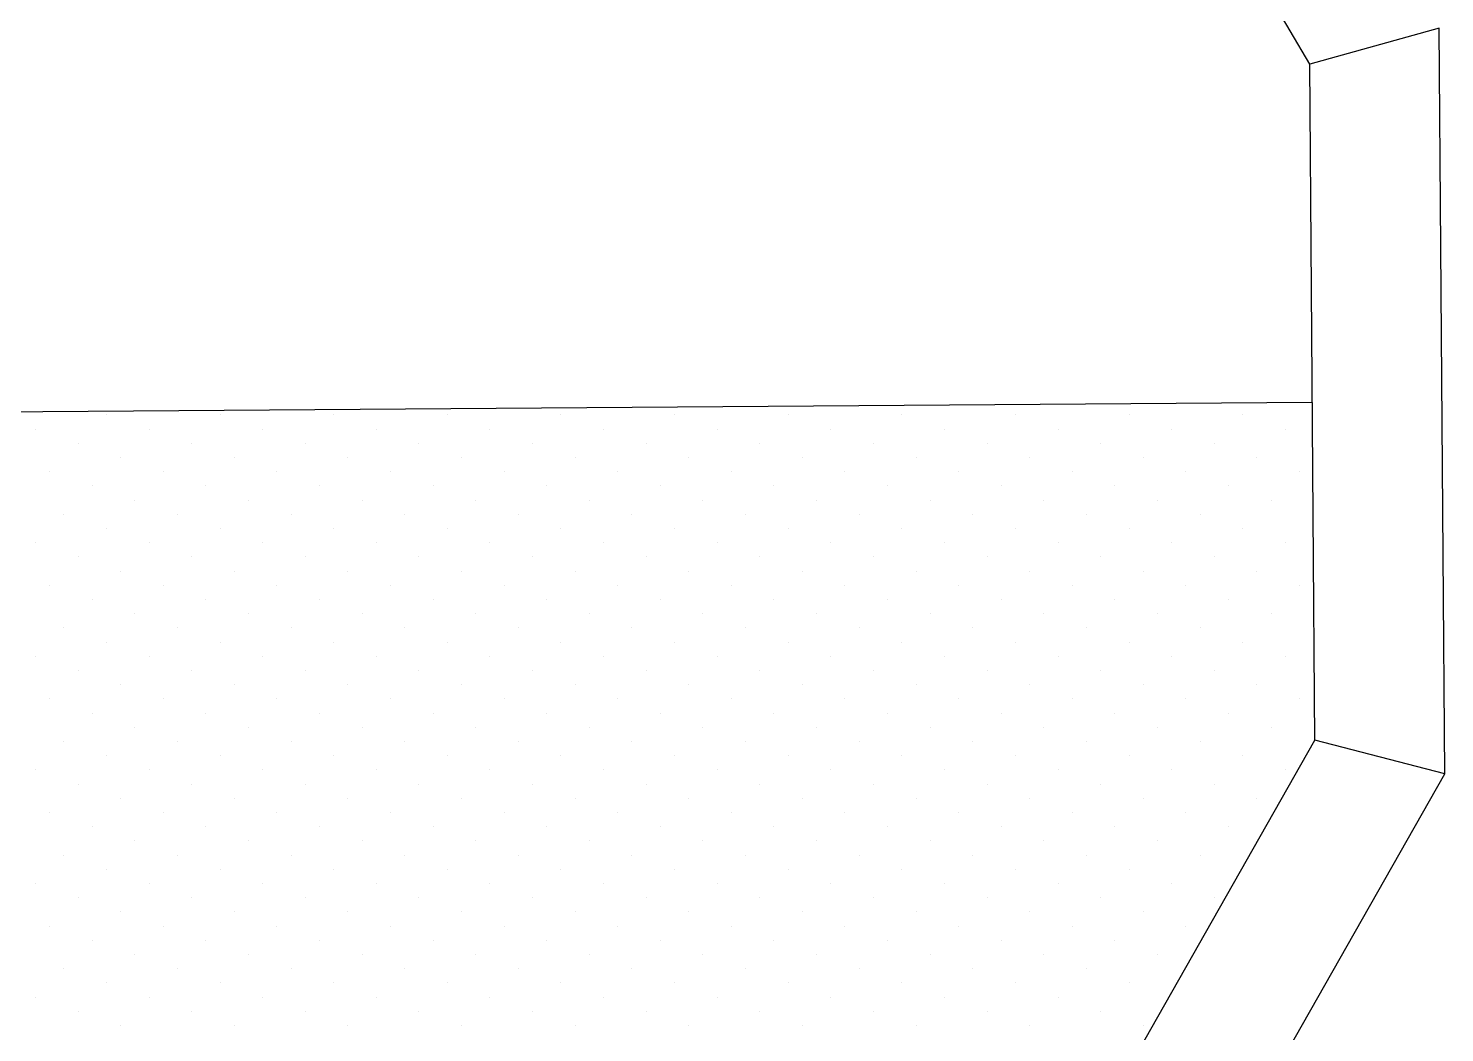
# Model space of a CAD drawing. Header units: millimetres. Extents: x 204800 to 233555, y -2285 to 8522.
# Drawn here: x 225332.1 to 225416, y 492.1 to 551.7 of the extents above; entities that cross this region are included whole.
import ezdxf

# ---------------------------------------------------------------- set-up
doc = ezdxf.new("R2010")
doc.units = ezdxf.units.MM
for name, color, linetype in [('中线', 90, 'Continuous'), ('家具内线', 8, 'Continuous'), ('家具外线', 4, 'Continuous')]:
    doc.layers.add(name, color=color, linetype=linetype)

# ---------------------------------------------------------------- blocks, each defined once
blk = doc.blocks.new('MK-ZS-0300')
at = {"layer": '中线', "color": 251}
for p, q in [((68475.176, 4947.77, 1341.12), (68474.845, 4991.961, 1341.12)), ((68453.366, 4909.335, 1341.12), (68475.176, 4947.77, 1341.12))]:
    blk.add_line(p, q, dxfattribs=at)
at = {"layer": '家具内线', "color": 251, "ltscale": 500}
for p, q in [((68467.181, 4989.846, 1341.12), (68446.883, 5024.402, 1341.12)), ((68474.845, 4991.961, 1341.12), (68467.181, 4989.846, 1341.12)), ((68467.48, 4949.771, 1341.12), (68467.181, 4989.846, 1341.12)), ((68317.768, 4968.69, 1341.12), (68467.33, 4969.808, 1341.12)), ((68395.849, 4969.054, 1341.12), (68395.849, 4969.054, 1341.12)), ((68402.585, 4969.054, 1341.12), (68402.585, 4969.054, 1341.12)), ((68409.32, 4969.054, 1341.12), (68409.32, 4969.054, 1341.12)), ((68416.055, 4969.054, 1341.12), (68416.055, 4969.054, 1341.12)), ((68422.79, 4969.054, 1341.12), (68422.79, 4969.054, 1341.12)), ((68429.525, 4969.054, 1341.12), (68429.525, 4969.054, 1341.12)), ((68436.261, 4969.054, 1341.12), (68436.261, 4969.054, 1341.12)), ((68442.996, 4969.054, 1341.12), (68442.996, 4969.054, 1341.12)), ((68449.731, 4969.054, 1341.12), (68449.731, 4969.054, 1341.12)), ((68456.466, 4969.054, 1341.12), (68456.466, 4969.054, 1341.12)), ((68463.201, 4969.054, 1341.12), (68463.201, 4969.054, 1341.12)), ((68391.64, 4968.212, 1341.12), (68391.64, 4968.212, 1341.12)), ((68398.375, 4968.212, 1341.12), (68398.375, 4968.212, 1341.12)), ((68405.11, 4968.212, 1341.12), (68405.11, 4968.212, 1341.12)), ((68411.845, 4968.212, 1341.12), (68411.845, 4968.212, 1341.12)), ((68418.581, 4968.212, 1341.12), (68418.581, 4968.212, 1341.12)), ((68425.316, 4968.212, 1341.12), (68425.316, 4968.212, 1341.12)), ((68432.051, 4968.212, 1341.12), (68432.051, 4968.212, 1341.12)), ((68438.786, 4968.212, 1341.12), (68438.786, 4968.212, 1341.12)), ((68445.521, 4968.212, 1341.12), (68445.521, 4968.212, 1341.12)), ((68452.257, 4968.212, 1341.12), (68452.257, 4968.212, 1341.12)), ((68458.992, 4968.212, 1341.12), (68458.992, 4968.212, 1341.12)), ((68465.727, 4968.212, 1341.12), (68465.727, 4968.212, 1341.12)), ((68394.166, 4967.37, 1341.12), (68394.166, 4967.37, 1341.12)), ((68400.901, 4967.37, 1341.12), (68400.901, 4967.37, 1341.12)), ((68407.636, 4967.37, 1341.12), (68407.636, 4967.37, 1341.12)), ((68414.371, 4967.37, 1341.12), (68414.371, 4967.37, 1341.12)), ((68421.106, 4967.37, 1341.12), (68421.106, 4967.37, 1341.12)), ((68427.842, 4967.37, 1341.12), (68427.842, 4967.37, 1341.12)), ((68434.577, 4967.37, 1341.12), (68434.577, 4967.37, 1341.12)), ((68441.312, 4967.37, 1341.12), (68441.312, 4967.37, 1341.12)), ((68448.047, 4967.37, 1341.12), (68448.047, 4967.37, 1341.12)), ((68454.782, 4967.37, 1341.12), (68454.782, 4967.37, 1341.12)), ((68461.518, 4967.37, 1341.12), (68461.518, 4967.37, 1341.12)), ((68396.691, 4966.528, 1341.12), (68396.691, 4966.528, 1341.12)), ((68403.427, 4966.528, 1341.12), (68403.427, 4966.528, 1341.12)), ((68410.162, 4966.528, 1341.12), (68410.162, 4966.528, 1341.12)), ((68416.897, 4966.528, 1341.12), (68416.897, 4966.528, 1341.12)), ((68423.632, 4966.528, 1341.12), (68423.632, 4966.528, 1341.12)), ((68430.367, 4966.528, 1341.12), (68430.367, 4966.528, 1341.12)), ((68437.102, 4966.528, 1341.12), (68437.102, 4966.528, 1341.12)), ((68443.838, 4966.528, 1341.12), (68443.838, 4966.528, 1341.12)), ((68450.573, 4966.528, 1341.12), (68450.573, 4966.528, 1341.12)), ((68457.308, 4966.528, 1341.12), (68457.308, 4966.528, 1341.12)), ((68464.043, 4966.528, 1341.12), (68464.043, 4966.528, 1341.12)), ((68392.482, 4965.686, 1341.12), (68392.482, 4965.686, 1341.12)), ((68399.217, 4965.686, 1341.12), (68399.217, 4965.686, 1341.12)), ((68405.952, 4965.686, 1341.12), (68405.952, 4965.686, 1341.12)), ((68412.687, 4965.686, 1341.12), (68412.687, 4965.686, 1341.12)), ((68419.423, 4965.686, 1341.12), (68419.423, 4965.686, 1341.12)), ((68426.158, 4965.686, 1341.12), (68426.158, 4965.686, 1341.12)), ((68432.893, 4965.686, 1341.12), (68432.893, 4965.686, 1341.12)), ((68439.628, 4965.686, 1341.12), (68439.628, 4965.686, 1341.12)), ((68446.363, 4965.686, 1341.12), (68446.363, 4965.686, 1341.12)), ((68453.099, 4965.686, 1341.12), (68453.099, 4965.686, 1341.12)), ((68459.834, 4965.686, 1341.12), (68459.834, 4965.686, 1341.12)), ((68466.569, 4965.686, 1341.12), (68466.569, 4965.686, 1341.12)), ((68395.008, 4964.844, 1341.12), (68395.008, 4964.844, 1341.12)), ((68401.743, 4964.844, 1341.12), (68401.743, 4964.844, 1341.12)), ((68408.478, 4964.844, 1341.12), (68408.478, 4964.844, 1341.12)), ((68415.213, 4964.844, 1341.12), (68415.213, 4964.844, 1341.12)), ((68421.948, 4964.844, 1341.12), (68421.948, 4964.844, 1341.12)), ((68428.683, 4964.844, 1341.12), (68428.683, 4964.844, 1341.12)), ((68435.419, 4964.844, 1341.12), (68435.419, 4964.844, 1341.12)), ((68442.154, 4964.844, 1341.12), (68442.154, 4964.844, 1341.12)), ((68448.889, 4964.844, 1341.12), (68448.889, 4964.844, 1341.12)), ((68455.624, 4964.844, 1341.12), (68455.624, 4964.844, 1341.12)), ((68462.359, 4964.844, 1341.12), (68462.359, 4964.844, 1341.12)), ((68397.533, 4964.002, 1341.12), (68397.533, 4964.002, 1341.12)), ((68404.268, 4964.002, 1341.12), (68404.268, 4964.002, 1341.12)), ((68411.004, 4964.002, 1341.12), (68411.004, 4964.002, 1341.12)), ((68417.739, 4964.002, 1341.12), (68417.739, 4964.002, 1341.12)), ((68424.474, 4964.002, 1341.12), (68424.474, 4964.002, 1341.12)), ((68431.209, 4964.002, 1341.12), (68431.209, 4964.002, 1341.12)), ((68437.944, 4964.002, 1341.12), (68437.944, 4964.002, 1341.12)), ((68444.68, 4964.002, 1341.12), (68444.68, 4964.002, 1341.12)), ((68451.415, 4964.002, 1341.12), (68451.415, 4964.002, 1341.12)), ((68458.15, 4964.002, 1341.12), (68458.15, 4964.002, 1341.12)), ((68464.885, 4964.002, 1341.12), (68464.885, 4964.002, 1341.12)), ((68393.324, 4963.16, 1341.12), (68393.324, 4963.16, 1341.12)), ((68400.059, 4963.16, 1341.12), (68400.059, 4963.16, 1341.12)), ((68406.794, 4963.16, 1341.12), (68406.794, 4963.16, 1341.12)), ((68413.529, 4963.16, 1341.12), (68413.529, 4963.16, 1341.12)), ((68420.264, 4963.16, 1341.12), (68420.264, 4963.16, 1341.12)), ((68427, 4963.16, 1341.12), (68427, 4963.16, 1341.12)), ((68433.735, 4963.16, 1341.12), (68433.735, 4963.16, 1341.12)), ((68440.47, 4963.16, 1341.12), (68440.47, 4963.16, 1341.12)), ((68447.205, 4963.16, 1341.12), (68447.205, 4963.16, 1341.12)), ((68453.94, 4963.16, 1341.12), (68453.94, 4963.16, 1341.12)), ((68460.676, 4963.16, 1341.12), (68460.676, 4963.16, 1341.12)), ((68395.849, 4962.318, 1341.12), (68395.849, 4962.318, 1341.12)), ((68402.585, 4962.318, 1341.12), (68402.585, 4962.318, 1341.12)), ((68409.32, 4962.318, 1341.12), (68409.32, 4962.318, 1341.12)), ((68416.055, 4962.318, 1341.12), (68416.055, 4962.318, 1341.12)), ((68422.79, 4962.318, 1341.12), (68422.79, 4962.318, 1341.12)), ((68429.525, 4962.318, 1341.12), (68429.525, 4962.318, 1341.12)), ((68436.261, 4962.318, 1341.12), (68436.261, 4962.318, 1341.12)), ((68442.996, 4962.318, 1341.12), (68442.996, 4962.318, 1341.12)), ((68449.731, 4962.318, 1341.12), (68449.731, 4962.318, 1341.12)), ((68456.466, 4962.318, 1341.12), (68456.466, 4962.318, 1341.12)), ((68463.201, 4962.318, 1341.12), (68463.201, 4962.318, 1341.12)), ((68391.64, 4961.476, 1341.12), (68391.64, 4961.476, 1341.12)), ((68398.375, 4961.476, 1341.12), (68398.375, 4961.476, 1341.12)), ((68405.11, 4961.476, 1341.12), (68405.11, 4961.476, 1341.12)), ((68411.845, 4961.476, 1341.12), (68411.845, 4961.476, 1341.12)), ((68418.581, 4961.476, 1341.12), (68418.581, 4961.476, 1341.12)), ((68425.316, 4961.476, 1341.12), (68425.316, 4961.476, 1341.12)), ((68432.051, 4961.476, 1341.12), (68432.051, 4961.476, 1341.12)), ((68438.786, 4961.476, 1341.12), (68438.786, 4961.476, 1341.12)), ((68445.521, 4961.476, 1341.12), (68445.521, 4961.476, 1341.12)), ((68452.257, 4961.476, 1341.12), (68452.257, 4961.476, 1341.12)), ((68458.992, 4961.476, 1341.12), (68458.992, 4961.476, 1341.12)), ((68465.727, 4961.476, 1341.12), (68465.727, 4961.476, 1341.12)), ((68394.166, 4960.635, 1341.12), (68394.166, 4960.635, 1341.12)), ((68400.901, 4960.635, 1341.12), (68400.901, 4960.635, 1341.12)), ((68407.636, 4960.635, 1341.12), (68407.636, 4960.635, 1341.12)), ((68414.371, 4960.635, 1341.12), (68414.371, 4960.635, 1341.12)), ((68421.106, 4960.635, 1341.12), (68421.106, 4960.635, 1341.12)), ((68427.842, 4960.635, 1341.12), (68427.842, 4960.635, 1341.12)), ((68434.577, 4960.635, 1341.12), (68434.577, 4960.635, 1341.12)), ((68441.312, 4960.635, 1341.12), (68441.312, 4960.635, 1341.12)), ((68448.047, 4960.635, 1341.12), (68448.047, 4960.635, 1341.12)), ((68454.782, 4960.635, 1341.12), (68454.782, 4960.635, 1341.12)), ((68461.518, 4960.635, 1341.12), (68461.518, 4960.635, 1341.12)), ((68396.691, 4959.793, 1341.12), (68396.691, 4959.793, 1341.12)), ((68403.427, 4959.793, 1341.12), (68403.427, 4959.793, 1341.12)), ((68410.162, 4959.793, 1341.12), (68410.162, 4959.793, 1341.12)), ((68416.897, 4959.793, 1341.12), (68416.897, 4959.793, 1341.12)), ((68423.632, 4959.793, 1341.12), (68423.632, 4959.793, 1341.12)), ((68430.367, 4959.793, 1341.12), (68430.367, 4959.793, 1341.12)), ((68437.102, 4959.793, 1341.12), (68437.102, 4959.793, 1341.12)), ((68443.838, 4959.793, 1341.12), (68443.838, 4959.793, 1341.12)), ((68450.573, 4959.793, 1341.12), (68450.573, 4959.793, 1341.12)), ((68457.308, 4959.793, 1341.12), (68457.308, 4959.793, 1341.12)), ((68464.043, 4959.793, 1341.12), (68464.043, 4959.793, 1341.12)), ((68392.482, 4958.951, 1341.12), (68392.482, 4958.951, 1341.12)), ((68399.217, 4958.951, 1341.12), (68399.217, 4958.951, 1341.12)), ((68405.952, 4958.951, 1341.12), (68405.952, 4958.951, 1341.12)), ((68412.687, 4958.951, 1341.12), (68412.687, 4958.951, 1341.12)), ((68419.423, 4958.951, 1341.12), (68419.423, 4958.951, 1341.12)), ((68426.158, 4958.951, 1341.12), (68426.158, 4958.951, 1341.12)), ((68432.893, 4958.951, 1341.12), (68432.893, 4958.951, 1341.12)), ((68439.628, 4958.951, 1341.12), (68439.628, 4958.951, 1341.12)), ((68446.363, 4958.951, 1341.12), (68446.363, 4958.951, 1341.12)), ((68453.099, 4958.951, 1341.12), (68453.099, 4958.951, 1341.12)), ((68459.834, 4958.951, 1341.12), (68459.834, 4958.951, 1341.12)), ((68466.569, 4958.951, 1341.12), (68466.569, 4958.951, 1341.12)), ((68395.008, 4958.109, 1341.12), (68395.008, 4958.109, 1341.12)), ((68401.743, 4958.109, 1341.12), (68401.743, 4958.109, 1341.12)), ((68408.478, 4958.109, 1341.12), (68408.478, 4958.109, 1341.12)), ((68415.213, 4958.109, 1341.12), (68415.213, 4958.109, 1341.12)), ((68421.948, 4958.109, 1341.12), (68421.948, 4958.109, 1341.12)), ((68428.683, 4958.109, 1341.12), (68428.683, 4958.109, 1341.12)), ((68435.419, 4958.109, 1341.12), (68435.419, 4958.109, 1341.12)), ((68442.154, 4958.109, 1341.12), (68442.154, 4958.109, 1341.12)), ((68448.889, 4958.109, 1341.12), (68448.889, 4958.109, 1341.12)), ((68455.624, 4958.109, 1341.12), (68455.624, 4958.109, 1341.12)), ((68462.359, 4958.109, 1341.12), (68462.359, 4958.109, 1341.12)), ((68397.533, 4957.267, 1341.12), (68397.533, 4957.267, 1341.12)), ((68404.268, 4957.267, 1341.12), (68404.268, 4957.267, 1341.12)), ((68411.004, 4957.267, 1341.12), (68411.004, 4957.267, 1341.12)), ((68417.739, 4957.267, 1341.12), (68417.739, 4957.267, 1341.12)), ((68424.474, 4957.267, 1341.12), (68424.474, 4957.267, 1341.12)), ((68431.209, 4957.267, 1341.12), (68431.209, 4957.267, 1341.12)), ((68437.944, 4957.267, 1341.12), (68437.944, 4957.267, 1341.12)), ((68444.68, 4957.267, 1341.12), (68444.68, 4957.267, 1341.12)), ((68451.415, 4957.267, 1341.12), (68451.415, 4957.267, 1341.12)), ((68458.15, 4957.267, 1341.12), (68458.15, 4957.267, 1341.12)), ((68464.885, 4957.267, 1341.12), (68464.885, 4957.267, 1341.12)), ((68393.324, 4956.425, 1341.12), (68393.324, 4956.425, 1341.12)), ((68400.059, 4956.425, 1341.12), (68400.059, 4956.425, 1341.12)), ((68406.794, 4956.425, 1341.12), (68406.794, 4956.425, 1341.12)), ((68413.529, 4956.425, 1341.12), (68413.529, 4956.425, 1341.12)), ((68420.264, 4956.425, 1341.12), (68420.264, 4956.425, 1341.12)), ((68427, 4956.425, 1341.12), (68427, 4956.425, 1341.12)), ((68433.735, 4956.425, 1341.12), (68433.735, 4956.425, 1341.12)), ((68440.47, 4956.425, 1341.12), (68440.47, 4956.425, 1341.12)), ((68447.205, 4956.425, 1341.12), (68447.205, 4956.425, 1341.12)), ((68453.94, 4956.425, 1341.12), (68453.94, 4956.425, 1341.12)), ((68460.676, 4956.425, 1341.12), (68460.676, 4956.425, 1341.12)), ((68467.411, 4956.425, 1341.12), (68467.411, 4956.425, 1341.12)), ((68395.849, 4955.583, 1341.12), (68395.849, 4955.583, 1341.12)), ((68402.585, 4955.583, 1341.12), (68402.585, 4955.583, 1341.12)), ((68409.32, 4955.583, 1341.12), (68409.32, 4955.583, 1341.12)), ((68416.055, 4955.583, 1341.12), (68416.055, 4955.583, 1341.12)), ((68422.79, 4955.583, 1341.12), (68422.79, 4955.583, 1341.12)), ((68429.525, 4955.583, 1341.12), (68429.525, 4955.583, 1341.12)), ((68436.261, 4955.583, 1341.12), (68436.261, 4955.583, 1341.12)), ((68442.996, 4955.583, 1341.12), (68442.996, 4955.583, 1341.12)), ((68449.731, 4955.583, 1341.12), (68449.731, 4955.583, 1341.12)), ((68456.466, 4955.583, 1341.12), (68456.466, 4955.583, 1341.12)), ((68463.201, 4955.583, 1341.12), (68463.201, 4955.583, 1341.12)), ((68391.64, 4954.741, 1341.12), (68391.64, 4954.741, 1341.12)), ((68398.375, 4954.741, 1341.12), (68398.375, 4954.741, 1341.12)), ((68405.11, 4954.741, 1341.12), (68405.11, 4954.741, 1341.12)), ((68411.845, 4954.741, 1341.12), (68411.845, 4954.741, 1341.12)), ((68418.581, 4954.741, 1341.12), (68418.581, 4954.741, 1341.12)), ((68425.316, 4954.741, 1341.12), (68425.316, 4954.741, 1341.12)), ((68432.051, 4954.741, 1341.12), (68432.051, 4954.741, 1341.12)), ((68438.786, 4954.741, 1341.12), (68438.786, 4954.741, 1341.12)), ((68445.521, 4954.741, 1341.12), (68445.521, 4954.741, 1341.12)), ((68452.257, 4954.741, 1341.12), (68452.257, 4954.741, 1341.12)), ((68458.992, 4954.741, 1341.12), (68458.992, 4954.741, 1341.12)), ((68465.727, 4954.741, 1341.12), (68465.727, 4954.741, 1341.12)), ((68394.166, 4953.899, 1341.12), (68394.166, 4953.899, 1341.12)), ((68400.901, 4953.899, 1341.12), (68400.901, 4953.899, 1341.12)), ((68407.636, 4953.899, 1341.12), (68407.636, 4953.899, 1341.12)), ((68414.371, 4953.899, 1341.12), (68414.371, 4953.899, 1341.12)), ((68421.106, 4953.899, 1341.12), (68421.106, 4953.899, 1341.12)), ((68427.842, 4953.899, 1341.12), (68427.842, 4953.899, 1341.12)), ((68434.577, 4953.899, 1341.12), (68434.577, 4953.899, 1341.12)), ((68441.312, 4953.899, 1341.12), (68441.312, 4953.899, 1341.12)), ((68448.047, 4953.899, 1341.12), (68448.047, 4953.899, 1341.12)), ((68454.782, 4953.899, 1341.12), (68454.782, 4953.899, 1341.12)), ((68461.518, 4953.899, 1341.12), (68461.518, 4953.899, 1341.12)), ((68396.691, 4953.057, 1341.12), (68396.691, 4953.057, 1341.12)), ((68403.427, 4953.057, 1341.12), (68403.427, 4953.057, 1341.12)), ((68410.162, 4953.057, 1341.12), (68410.162, 4953.057, 1341.12)), ((68416.897, 4953.057, 1341.12), (68416.897, 4953.057, 1341.12)), ((68423.632, 4953.057, 1341.12), (68423.632, 4953.057, 1341.12)), ((68430.367, 4953.057, 1341.12), (68430.367, 4953.057, 1341.12)), ((68437.102, 4953.057, 1341.12), (68437.102, 4953.057, 1341.12)), ((68443.838, 4953.057, 1341.12), (68443.838, 4953.057, 1341.12)), ((68450.573, 4953.057, 1341.12), (68450.573, 4953.057, 1341.12)), ((68457.308, 4953.057, 1341.12), (68457.308, 4953.057, 1341.12)), ((68464.043, 4953.057, 1341.12), (68464.043, 4953.057, 1341.12)), ((68392.482, 4952.216, 1341.12), (68392.482, 4952.216, 1341.12)), ((68399.217, 4952.216, 1341.12), (68399.217, 4952.216, 1341.12)), ((68405.952, 4952.216, 1341.12), (68405.952, 4952.216, 1341.12)), ((68412.687, 4952.216, 1341.12), (68412.687, 4952.216, 1341.12)), ((68419.423, 4952.216, 1341.12), (68419.423, 4952.216, 1341.12)), ((68426.158, 4952.216, 1341.12), (68426.158, 4952.216, 1341.12)), ((68432.893, 4952.216, 1341.12), (68432.893, 4952.216, 1341.12)), ((68439.628, 4952.216, 1341.12), (68439.628, 4952.216, 1341.12)), ((68446.363, 4952.216, 1341.12), (68446.363, 4952.216, 1341.12)), ((68453.099, 4952.216, 1341.12), (68453.099, 4952.216, 1341.12)), ((68459.834, 4952.216, 1341.12), (68459.834, 4952.216, 1341.12)), ((68466.569, 4952.216, 1341.12), (68466.569, 4952.216, 1341.12)), ((68395.008, 4951.374, 1341.12), (68395.008, 4951.374, 1341.12)), ((68401.743, 4951.374, 1341.12), (68401.743, 4951.374, 1341.12)), ((68408.478, 4951.374, 1341.12), (68408.478, 4951.374, 1341.12)), ((68415.213, 4951.374, 1341.12), (68415.213, 4951.374, 1341.12)), ((68421.948, 4951.374, 1341.12), (68421.948, 4951.374, 1341.12)), ((68428.683, 4951.374, 1341.12), (68428.683, 4951.374, 1341.12)), ((68435.419, 4951.374, 1341.12), (68435.419, 4951.374, 1341.12)), ((68442.154, 4951.374, 1341.12), (68442.154, 4951.374, 1341.12)), ((68448.889, 4951.374, 1341.12), (68448.889, 4951.374, 1341.12)), ((68455.624, 4951.374, 1341.12), (68455.624, 4951.374, 1341.12)), ((68462.359, 4951.374, 1341.12), (68462.359, 4951.374, 1341.12)), ((68397.533, 4950.532, 1341.12), (68397.533, 4950.532, 1341.12)), ((68404.268, 4950.532, 1341.12), (68404.268, 4950.532, 1341.12)), ((68411.004, 4950.532, 1341.12), (68411.004, 4950.532, 1341.12)), ((68417.739, 4950.532, 1341.12), (68417.739, 4950.532, 1341.12)), ((68424.474, 4950.532, 1341.12), (68424.474, 4950.532, 1341.12)), ((68431.209, 4950.532, 1341.12), (68431.209, 4950.532, 1341.12)), ((68437.944, 4950.532, 1341.12), (68437.944, 4950.532, 1341.12)), ((68444.68, 4950.532, 1341.12), (68444.68, 4950.532, 1341.12)), ((68451.415, 4950.532, 1341.12), (68451.415, 4950.532, 1341.12)), ((68458.15, 4950.532, 1341.12), (68458.15, 4950.532, 1341.12)), ((68464.885, 4950.532, 1341.12), (68464.885, 4950.532, 1341.12)), ((68393.324, 4949.69, 1341.12), (68393.324, 4949.69, 1341.12)), ((68400.059, 4949.69, 1341.12), (68400.059, 4949.69, 1341.12)), ((68406.794, 4949.69, 1341.12), (68406.794, 4949.69, 1341.12)), ((68413.529, 4949.69, 1341.12), (68413.529, 4949.69, 1341.12)), ((68420.264, 4949.69, 1341.12), (68420.264, 4949.69, 1341.12)), ((68427, 4949.69, 1341.12), (68427, 4949.69, 1341.12)), ((68433.735, 4949.69, 1341.12), (68433.735, 4949.69, 1341.12)), ((68440.47, 4949.69, 1341.12), (68440.47, 4949.69, 1341.12)), ((68447.205, 4949.69, 1341.12), (68447.205, 4949.69, 1341.12)), ((68447.702, 4914.915, 1341.12), (68467.48, 4949.771, 1341.12)), ((68453.94, 4949.69, 1341.12), (68453.94, 4949.69, 1341.12)), ((68460.676, 4949.69, 1341.12), (68460.676, 4949.69, 1341.12)), ((68467.411, 4949.69, 1341.12), (68467.411, 4949.69, 1341.12)), ((68475.176, 4947.77, 1341.12), (68467.48, 4949.771, 1341.12)), ((68395.849, 4948.848, 1341.12), (68395.849, 4948.848, 1341.12)), ((68402.585, 4948.848, 1341.12), (68402.585, 4948.848, 1341.12)), ((68409.32, 4948.848, 1341.12), (68409.32, 4948.848, 1341.12)), ((68416.055, 4948.848, 1341.12), (68416.055, 4948.848, 1341.12)), ((68422.79, 4948.848, 1341.12), (68422.79, 4948.848, 1341.12)), ((68429.525, 4948.848, 1341.12), (68429.525, 4948.848, 1341.12)), ((68436.261, 4948.848, 1341.12), (68436.261, 4948.848, 1341.12)), ((68442.996, 4948.848, 1341.12), (68442.996, 4948.848, 1341.12)), ((68449.731, 4948.848, 1341.12), (68449.731, 4948.848, 1341.12)), ((68456.466, 4948.848, 1341.12), (68456.466, 4948.848, 1341.12)), ((68463.201, 4948.848, 1341.12), (68463.201, 4948.848, 1341.12)), ((68391.64, 4948.006, 1341.12), (68391.64, 4948.006, 1341.12)), ((68398.375, 4948.006, 1341.12), (68398.375, 4948.006, 1341.12)), ((68405.11, 4948.006, 1341.12), (68405.11, 4948.006, 1341.12)), ((68411.845, 4948.006, 1341.12), (68411.845, 4948.006, 1341.12)), ((68418.581, 4948.006, 1341.12), (68418.581, 4948.006, 1341.12)), ((68425.316, 4948.006, 1341.12), (68425.316, 4948.006, 1341.12)), ((68432.051, 4948.006, 1341.12), (68432.051, 4948.006, 1341.12)), ((68438.786, 4948.006, 1341.12), (68438.786, 4948.006, 1341.12)), ((68445.521, 4948.006, 1341.12), (68445.521, 4948.006, 1341.12)), ((68452.257, 4948.006, 1341.12), (68452.257, 4948.006, 1341.12)), ((68458.992, 4948.006, 1341.12), (68458.992, 4948.006, 1341.12)), ((68465.727, 4948.006, 1341.12), (68465.727, 4948.006, 1341.12)), ((68394.166, 4947.164, 1341.12), (68394.166, 4947.164, 1341.12)), ((68400.901, 4947.164, 1341.12), (68400.901, 4947.164, 1341.12)), ((68407.636, 4947.164, 1341.12), (68407.636, 4947.164, 1341.12)), ((68414.371, 4947.164, 1341.12), (68414.371, 4947.164, 1341.12)), ((68421.106, 4947.164, 1341.12), (68421.106, 4947.164, 1341.12)), ((68427.842, 4947.164, 1341.12), (68427.842, 4947.164, 1341.12)), ((68434.577, 4947.164, 1341.12), (68434.577, 4947.164, 1341.12)), ((68441.312, 4947.164, 1341.12), (68441.312, 4947.164, 1341.12)), ((68448.047, 4947.164, 1341.12), (68448.047, 4947.164, 1341.12)), ((68454.782, 4947.164, 1341.12), (68454.782, 4947.164, 1341.12)), ((68461.518, 4947.164, 1341.12), (68461.518, 4947.164, 1341.12)), ((68396.691, 4946.322, 1341.12), (68396.691, 4946.322, 1341.12)), ((68403.427, 4946.322, 1341.12), (68403.427, 4946.322, 1341.12)), ((68410.162, 4946.322, 1341.12), (68410.162, 4946.322, 1341.12)), ((68416.897, 4946.322, 1341.12), (68416.897, 4946.322, 1341.12)), ((68423.632, 4946.322, 1341.12), (68423.632, 4946.322, 1341.12)), ((68430.367, 4946.322, 1341.12), (68430.367, 4946.322, 1341.12)), ((68437.102, 4946.322, 1341.12), (68437.102, 4946.322, 1341.12)), ((68443.838, 4946.322, 1341.12), (68443.838, 4946.322, 1341.12)), ((68450.573, 4946.322, 1341.12), (68450.573, 4946.322, 1341.12)), ((68457.308, 4946.322, 1341.12), (68457.308, 4946.322, 1341.12)), ((68464.043, 4946.322, 1341.12), (68464.043, 4946.322, 1341.12)), ((68392.482, 4945.48, 1341.12), (68392.482, 4945.48, 1341.12)), ((68399.217, 4945.48, 1341.12), (68399.217, 4945.48, 1341.12)), ((68405.952, 4945.48, 1341.12), (68405.952, 4945.48, 1341.12)), ((68412.687, 4945.48, 1341.12), (68412.687, 4945.48, 1341.12)), ((68419.423, 4945.48, 1341.12), (68419.423, 4945.48, 1341.12)), ((68426.158, 4945.48, 1341.12), (68426.158, 4945.48, 1341.12)), ((68432.893, 4945.48, 1341.12), (68432.893, 4945.48, 1341.12)), ((68439.628, 4945.48, 1341.12), (68439.628, 4945.48, 1341.12)), ((68446.363, 4945.48, 1341.12), (68446.363, 4945.48, 1341.12)), ((68453.099, 4945.48, 1341.12), (68453.099, 4945.48, 1341.12)), ((68459.834, 4945.48, 1341.12), (68459.834, 4945.48, 1341.12)), ((68395.008, 4944.638, 1341.12), (68395.008, 4944.638, 1341.12)), ((68401.743, 4944.638, 1341.12), (68401.743, 4944.638, 1341.12)), ((68408.478, 4944.638, 1341.12), (68408.478, 4944.638, 1341.12)), ((68415.213, 4944.638, 1341.12), (68415.213, 4944.638, 1341.12)), ((68421.948, 4944.638, 1341.12), (68421.948, 4944.638, 1341.12)), ((68428.683, 4944.638, 1341.12), (68428.683, 4944.638, 1341.12)), ((68435.419, 4944.638, 1341.12), (68435.419, 4944.638, 1341.12)), ((68442.154, 4944.638, 1341.12), (68442.154, 4944.638, 1341.12)), ((68448.889, 4944.638, 1341.12), (68448.889, 4944.638, 1341.12)), ((68455.624, 4944.638, 1341.12), (68455.624, 4944.638, 1341.12)), ((68462.359, 4944.638, 1341.12), (68462.359, 4944.638, 1341.12)), ((68397.533, 4943.797, 1341.12), (68397.533, 4943.797, 1341.12)), ((68404.268, 4943.797, 1341.12), (68404.268, 4943.797, 1341.12)), ((68411.004, 4943.797, 1341.12), (68411.004, 4943.797, 1341.12)), ((68417.739, 4943.797, 1341.12), (68417.739, 4943.797, 1341.12)), ((68424.474, 4943.797, 1341.12), (68424.474, 4943.797, 1341.12)), ((68431.209, 4943.797, 1341.12), (68431.209, 4943.797, 1341.12)), ((68437.944, 4943.797, 1341.12), (68437.944, 4943.797, 1341.12)), ((68444.68, 4943.797, 1341.12), (68444.68, 4943.797, 1341.12)), ((68451.415, 4943.797, 1341.12), (68451.415, 4943.797, 1341.12)), ((68458.15, 4943.797, 1341.12), (68458.15, 4943.797, 1341.12)), ((68393.324, 4942.955, 1341.12), (68393.324, 4942.955, 1341.12)), ((68400.059, 4942.955, 1341.12), (68400.059, 4942.955, 1341.12)), ((68406.794, 4942.955, 1341.12), (68406.794, 4942.955, 1341.12)), ((68413.529, 4942.955, 1341.12), (68413.529, 4942.955, 1341.12)), ((68420.264, 4942.955, 1341.12), (68420.264, 4942.955, 1341.12)), ((68427, 4942.955, 1341.12), (68427, 4942.955, 1341.12)), ((68433.735, 4942.955, 1341.12), (68433.735, 4942.955, 1341.12)), ((68440.47, 4942.955, 1341.12), (68440.47, 4942.955, 1341.12)), ((68447.205, 4942.955, 1341.12), (68447.205, 4942.955, 1341.12)), ((68453.94, 4942.955, 1341.12), (68453.94, 4942.955, 1341.12)), ((68460.676, 4942.955, 1341.12), (68460.676, 4942.955, 1341.12)), ((68395.849, 4942.113, 1341.12), (68395.849, 4942.113, 1341.12)), ((68402.585, 4942.113, 1341.12), (68402.585, 4942.113, 1341.12)), ((68409.32, 4942.113, 1341.12), (68409.32, 4942.113, 1341.12)), ((68416.055, 4942.113, 1341.12), (68416.055, 4942.113, 1341.12)), ((68422.79, 4942.113, 1341.12), (68422.79, 4942.113, 1341.12)), ((68429.525, 4942.113, 1341.12), (68429.525, 4942.113, 1341.12)), ((68436.261, 4942.113, 1341.12), (68436.261, 4942.113, 1341.12)), ((68442.996, 4942.113, 1341.12), (68442.996, 4942.113, 1341.12)), ((68449.731, 4942.113, 1341.12), (68449.731, 4942.113, 1341.12)), ((68456.466, 4942.113, 1341.12), (68456.466, 4942.113, 1341.12)), ((68391.64, 4941.271, 1341.12), (68391.64, 4941.271, 1341.12)), ((68398.375, 4941.271, 1341.12), (68398.375, 4941.271, 1341.12)), ((68405.11, 4941.271, 1341.12), (68405.11, 4941.271, 1341.12)), ((68411.845, 4941.271, 1341.12), (68411.845, 4941.271, 1341.12)), ((68418.581, 4941.271, 1341.12), (68418.581, 4941.271, 1341.12)), ((68425.316, 4941.271, 1341.12), (68425.316, 4941.271, 1341.12)), ((68432.051, 4941.271, 1341.12), (68432.051, 4941.271, 1341.12)), ((68438.786, 4941.271, 1341.12), (68438.786, 4941.271, 1341.12)), ((68445.521, 4941.271, 1341.12), (68445.521, 4941.271, 1341.12)), ((68452.257, 4941.271, 1341.12), (68452.257, 4941.271, 1341.12)), ((68458.992, 4941.271, 1341.12), (68458.992, 4941.271, 1341.12)), ((68394.166, 4940.429, 1341.12), (68394.166, 4940.429, 1341.12)), ((68400.901, 4940.429, 1341.12), (68400.901, 4940.429, 1341.12)), ((68407.636, 4940.429, 1341.12), (68407.636, 4940.429, 1341.12)), ((68414.371, 4940.429, 1341.12), (68414.371, 4940.429, 1341.12)), ((68421.106, 4940.429, 1341.12), (68421.106, 4940.429, 1341.12)), ((68427.842, 4940.429, 1341.12), (68427.842, 4940.429, 1341.12)), ((68434.577, 4940.429, 1341.12), (68434.577, 4940.429, 1341.12)), ((68441.312, 4940.429, 1341.12), (68441.312, 4940.429, 1341.12)), ((68448.047, 4940.429, 1341.12), (68448.047, 4940.429, 1341.12)), ((68454.782, 4940.429, 1341.12), (68454.782, 4940.429, 1341.12)), ((68461.518, 4940.429, 1341.12), (68461.518, 4940.429, 1341.12)), ((68396.691, 4939.587, 1341.12), (68396.691, 4939.587, 1341.12)), ((68403.427, 4939.587, 1341.12), (68403.427, 4939.587, 1341.12)), ((68410.162, 4939.587, 1341.12), (68410.162, 4939.587, 1341.12)), ((68416.897, 4939.587, 1341.12), (68416.897, 4939.587, 1341.12)), ((68423.632, 4939.587, 1341.12), (68423.632, 4939.587, 1341.12)), ((68430.367, 4939.587, 1341.12), (68430.367, 4939.587, 1341.12)), ((68437.102, 4939.587, 1341.12), (68437.102, 4939.587, 1341.12)), ((68443.838, 4939.587, 1341.12), (68443.838, 4939.587, 1341.12)), ((68450.573, 4939.587, 1341.12), (68450.573, 4939.587, 1341.12)), ((68457.308, 4939.587, 1341.12), (68457.308, 4939.587, 1341.12)), ((68392.482, 4938.745, 1341.12), (68392.482, 4938.745, 1341.12)), ((68399.217, 4938.745, 1341.12), (68399.217, 4938.745, 1341.12)), ((68405.952, 4938.745, 1341.12), (68405.952, 4938.745, 1341.12)), ((68412.687, 4938.745, 1341.12), (68412.687, 4938.745, 1341.12)), ((68419.423, 4938.745, 1341.12), (68419.423, 4938.745, 1341.12)), ((68426.158, 4938.745, 1341.12), (68426.158, 4938.745, 1341.12)), ((68432.893, 4938.745, 1341.12), (68432.893, 4938.745, 1341.12)), ((68439.628, 4938.745, 1341.12), (68439.628, 4938.745, 1341.12)), ((68446.363, 4938.745, 1341.12), (68446.363, 4938.745, 1341.12)), ((68453.099, 4938.745, 1341.12), (68453.099, 4938.745, 1341.12)), ((68459.834, 4938.745, 1341.12), (68459.834, 4938.745, 1341.12)), ((68395.008, 4937.903, 1341.12), (68395.008, 4937.903, 1341.12)), ((68401.743, 4937.903, 1341.12), (68401.743, 4937.903, 1341.12)), ((68408.478, 4937.903, 1341.12), (68408.478, 4937.903, 1341.12)), ((68415.213, 4937.903, 1341.12), (68415.213, 4937.903, 1341.12)), ((68421.948, 4937.903, 1341.12), (68421.948, 4937.903, 1341.12)), ((68428.683, 4937.903, 1341.12), (68428.683, 4937.903, 1341.12)), ((68435.419, 4937.903, 1341.12), (68435.419, 4937.903, 1341.12)), ((68442.154, 4937.903, 1341.12), (68442.154, 4937.903, 1341.12)), ((68448.889, 4937.903, 1341.12), (68448.889, 4937.903, 1341.12)), ((68455.624, 4937.903, 1341.12), (68455.624, 4937.903, 1341.12)), ((68397.533, 4937.061, 1341.12), (68397.533, 4937.061, 1341.12)), ((68404.268, 4937.061, 1341.12), (68404.268, 4937.061, 1341.12)), ((68411.004, 4937.061, 1341.12), (68411.004, 4937.061, 1341.12)), ((68417.739, 4937.061, 1341.12), (68417.739, 4937.061, 1341.12)), ((68424.474, 4937.061, 1341.12), (68424.474, 4937.061, 1341.12)), ((68431.209, 4937.061, 1341.12), (68431.209, 4937.061, 1341.12)), ((68437.944, 4937.061, 1341.12), (68437.944, 4937.061, 1341.12)), ((68444.68, 4937.061, 1341.12), (68444.68, 4937.061, 1341.12)), ((68451.415, 4937.061, 1341.12), (68451.415, 4937.061, 1341.12)), ((68458.15, 4937.061, 1341.12), (68458.15, 4937.061, 1341.12)), ((68393.324, 4936.219, 1341.12), (68393.324, 4936.219, 1341.12)), ((68400.059, 4936.219, 1341.12), (68400.059, 4936.219, 1341.12)), ((68406.794, 4936.219, 1341.12), (68406.794, 4936.219, 1341.12)), ((68413.529, 4936.219, 1341.12), (68413.529, 4936.219, 1341.12)), ((68420.264, 4936.219, 1341.12), (68420.264, 4936.219, 1341.12)), ((68427, 4936.219, 1341.12), (68427, 4936.219, 1341.12)), ((68433.735, 4936.219, 1341.12), (68433.735, 4936.219, 1341.12)), ((68440.47, 4936.219, 1341.12), (68440.47, 4936.219, 1341.12)), ((68447.205, 4936.219, 1341.12), (68447.205, 4936.219, 1341.12)), ((68453.94, 4936.219, 1341.12), (68453.94, 4936.219, 1341.12)), ((68395.849, 4935.378, 1341.12), (68395.849, 4935.378, 1341.12)), ((68402.585, 4935.378, 1341.12), (68402.585, 4935.378, 1341.12)), ((68409.32, 4935.378, 1341.12), (68409.32, 4935.378, 1341.12)), ((68416.055, 4935.378, 1341.12), (68416.055, 4935.378, 1341.12)), ((68422.79, 4935.378, 1341.12), (68422.79, 4935.378, 1341.12)), ((68429.525, 4935.378, 1341.12), (68429.525, 4935.378, 1341.12)), ((68436.261, 4935.378, 1341.12), (68436.261, 4935.378, 1341.12)), ((68442.996, 4935.378, 1341.12), (68442.996, 4935.378, 1341.12)), ((68449.731, 4935.378, 1341.12), (68449.731, 4935.378, 1341.12)), ((68456.466, 4935.378, 1341.12), (68456.466, 4935.378, 1341.12)), ((68391.64, 4934.536, 1341.12), (68391.64, 4934.536, 1341.12)), ((68398.375, 4934.536, 1341.12), (68398.375, 4934.536, 1341.12)), ((68405.11, 4934.536, 1341.12), (68405.11, 4934.536, 1341.12)), ((68411.845, 4934.536, 1341.12), (68411.845, 4934.536, 1341.12)), ((68418.581, 4934.536, 1341.12), (68418.581, 4934.536, 1341.12)), ((68425.316, 4934.536, 1341.12), (68425.316, 4934.536, 1341.12)), ((68432.051, 4934.536, 1341.12), (68432.051, 4934.536, 1341.12)), ((68438.786, 4934.536, 1341.12), (68438.786, 4934.536, 1341.12)), ((68445.521, 4934.536, 1341.12), (68445.521, 4934.536, 1341.12)), ((68452.257, 4934.536, 1341.12), (68452.257, 4934.536, 1341.12)), ((68394.166, 4933.694, 1341.12), (68394.166, 4933.694, 1341.12)), ((68400.901, 4933.694, 1341.12), (68400.901, 4933.694, 1341.12)), ((68407.636, 4933.694, 1341.12), (68407.636, 4933.694, 1341.12)), ((68414.371, 4933.694, 1341.12), (68414.371, 4933.694, 1341.12)), ((68421.106, 4933.694, 1341.12), (68421.106, 4933.694, 1341.12)), ((68427.842, 4933.694, 1341.12), (68427.842, 4933.694, 1341.12)), ((68434.577, 4933.694, 1341.12), (68434.577, 4933.694, 1341.12)), ((68441.312, 4933.694, 1341.12), (68441.312, 4933.694, 1341.12)), ((68448.047, 4933.694, 1341.12), (68448.047, 4933.694, 1341.12)), ((68454.782, 4933.694, 1341.12), (68454.782, 4933.694, 1341.12)), ((68396.691, 4932.852, 1341.12), (68396.691, 4932.852, 1341.12)), ((68403.427, 4932.852, 1341.12), (68403.427, 4932.852, 1341.12)), ((68410.162, 4932.852, 1341.12), (68410.162, 4932.852, 1341.12)), ((68416.897, 4932.852, 1341.12), (68416.897, 4932.852, 1341.12)), ((68423.632, 4932.852, 1341.12), (68423.632, 4932.852, 1341.12)), ((68430.367, 4932.852, 1341.12), (68430.367, 4932.852, 1341.12)), ((68437.102, 4932.852, 1341.12), (68437.102, 4932.852, 1341.12)), ((68443.838, 4932.852, 1341.12), (68443.838, 4932.852, 1341.12)), ((68450.573, 4932.852, 1341.12), (68450.573, 4932.852, 1341.12)), ((68457.308, 4932.852, 1341.12), (68457.308, 4932.852, 1341.12))]:
    blk.add_line(p, q, dxfattribs=at)

msp = doc.modelspace()

# ---------------------------------------------------------------- block references
at = {"layer": '家具外线'}
msp.add_blockref('MK-ZS-0300', (156940.851, -4440.309, -1341.12), dxfattribs=at)

doc.saveas('drawing.dxf')
